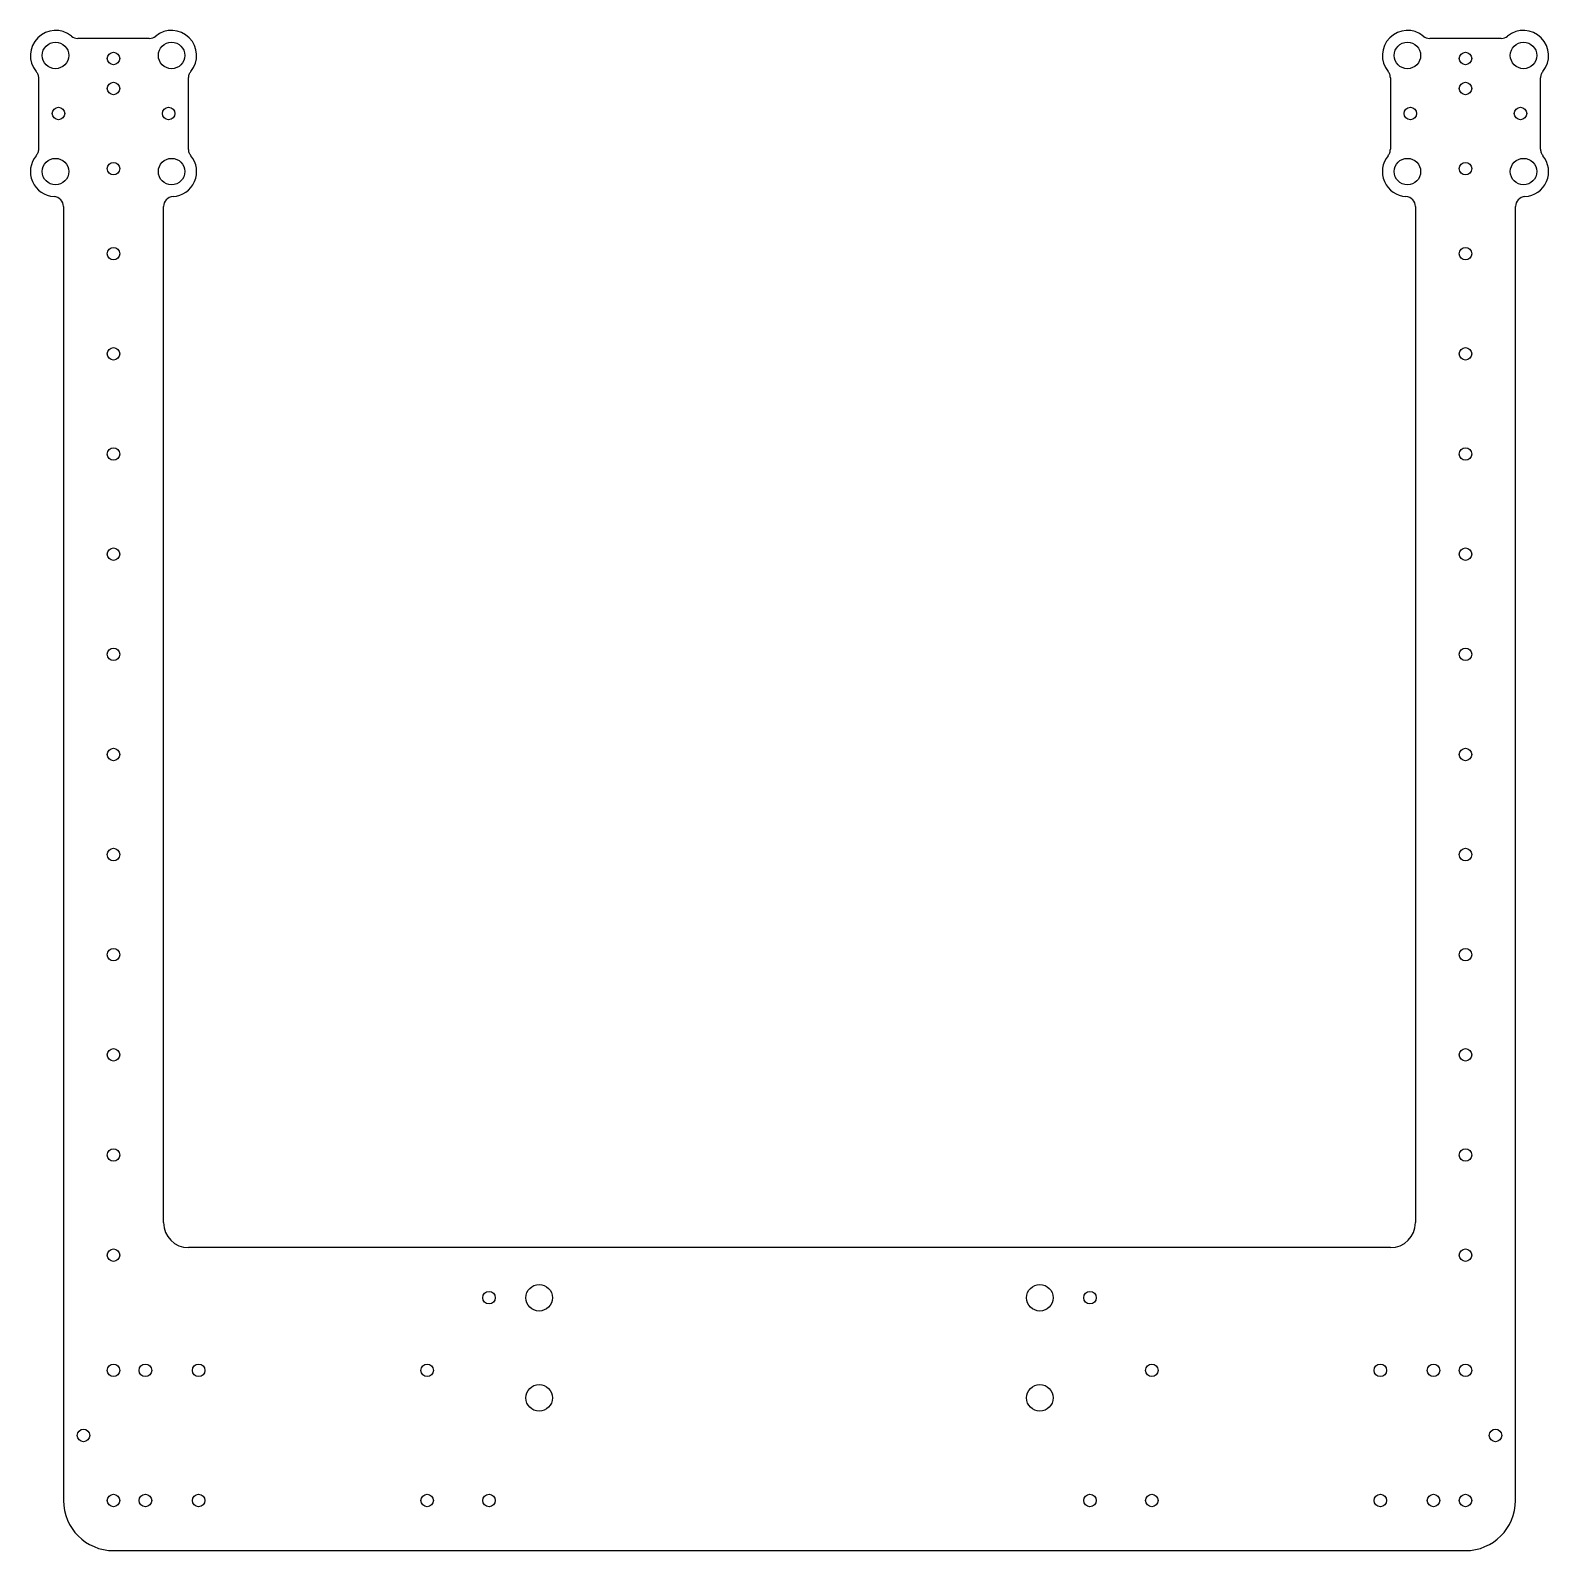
# Model space of a CAD drawing. Header units: millimetres. Extents: x -157 to 147, y 71 to 374.
import ezdxf

# ---------------------------------------------------------------- set-up
doc = ezdxf.new("R2010")
doc.units = ezdxf.units.MM
doc.layers.get('0').update_dxf_attribs({"linetype": 'CONTINUOUS'})

msp = doc.modelspace()

# ---------------------------------------------------------------- linework, layer by layer
for p, q in [((-132.85, 372.6), (-147.15, 372.6)), ((137.15, 372.6), (122.85, 372.6)), ((-155, 364.75), (-155, 350.45)), ((-125, 350.45), (-125, 364.75)), ((115, 364.75), (115, 350.45)), ((145, 350.45), (145, 364.75)), ((-150, 339.01), (-150, 80.6)), ((-130, 136.1), (-130, 339.01)), ((120, 339.01), (120, 136.1)), ((140, 80.6), (140, 339.01)), ((115, 131.1), (-125, 131.1)), ((-140, 70.6), (130, 70.6))]:
    msp.add_line(p, q)
for centre, radius in [((-151.6, 369.2), 2.65), ((-128.4, 369.2), 2.65), ((118.4, 369.2), 2.65), ((141.6, 369.2), 2.65), ((-140, 368.6), 1.25), ((130, 368.6), 1.25), ((-140, 362.6), 1.25), ((130, 362.6), 1.25), ((-151, 357.6), 1.25), ((-129, 357.6), 1.25), ((119, 357.6), 1.25), ((141, 357.6), 1.25), ((-151.6, 346), 2.65), ((-140, 346.6), 1.25), ((-128.4, 346), 2.65), ((118.4, 346), 2.65), ((130, 346.6), 1.25), ((141.6, 346), 2.65), ((-140, 329.6), 1.25), ((130, 329.6), 1.25), ((-140, 309.6), 1.25), ((130, 309.6), 1.25), ((-140, 289.6), 1.25), ((130, 289.6), 1.25), ((-140, 269.6), 1.25), ((130, 269.6), 1.25), ((-140, 249.6), 1.25), ((130, 249.6), 1.25), ((-140, 229.6), 1.25), ((130, 229.6), 1.25), ((-140, 209.6), 1.25), ((130, 209.6), 1.25), ((-140, 189.6), 1.25), ((130, 189.6), 1.25), ((-140, 169.6), 1.25), ((130, 169.6), 1.25), ((-140, 149.6), 1.25), ((130, 149.6), 1.25), ((-140, 129.6), 1.25), ((130, 129.6), 1.25), ((-65, 121.1), 1.25), ((-55, 121.1), 2.65), ((45, 121.1), 2.65), ((55, 121.1), 1.25), ((-140, 106.6), 1.25), ((-133.63, 106.6), 1.25), ((-123, 106.6), 1.25), ((-77.35, 106.6), 1.25), ((67.35, 106.6), 1.25), ((113, 106.6), 1.25), ((123.62, 106.6), 1.25), ((130, 106.6), 1.25), ((-55, 101.1), 2.65), ((45, 101.1), 2.65), ((-146, 93.6), 1.25), ((136, 93.6), 1.25), ((-140, 80.6), 1.25), ((-133.63, 80.6), 1.25), ((-123, 80.6), 1.25), ((-77.35, 80.6), 1.25), ((-65, 80.6), 1.25), ((55, 80.6), 1.25), ((67.35, 80.6), 1.25), ((113, 80.6), 1.25), ((123.62, 80.6), 1.25), ((130, 80.6), 1.25)]:
    msp.add_circle(centre, radius)
for centre, radius, start, end in [((-151.6, 369.2), 5, 50.4823, 219.5176), ((-128.4, 369.2), 5, -39.5177, 129.5177), ((118.4, 369.2), 5, 50.4823, 219.5177), ((141.6, 369.2), 5, -39.5176, 129.5177), ((-147.15, 374.6), 2, 230.4823, 270), ((-132.85, 374.6), 2, 270, 309.5177), ((122.85, 374.6), 2, 230.4823, 270), ((137.15, 374.6), 2, 270, 309.5177), ((-151.6, 346), 5, 140.4824, 266.7242), ((-128.4, 346), 5, -86.7242, 39.5177), ((118.4, 346), 5, 140.4823, 266.7242), ((141.6, 346), 5, -86.7242, 39.5176), ((-152, 339.01), 2, 0, 86.7242), ((-128, 339.01), 2, 93.2758, 180), ((118, 339.01), 2, 0, 86.7242), ((142, 339.01), 2, 93.2758, 180), ((-125, 136.1), 5, 180, 270), ((115, 136.1), 5, -90, 0), ((-140, 80.6), 10, 180, 270), ((130, 80.6), 10, -90, 0)]:
    msp.add_arc(centre, radius, start, end)
for points, knots in [([(-155.46, 366.02), (-155.31, 365.84), (-155.2, 365.64), (-155.04, 365.2), (-155, 364.98), (-155, 364.75)], [-0.1382835, -0.1382835, -0.1382835, -0.1382835, -0.0691417, -0.0691417, 0, 0, 0, 0]), ([(-125, 364.75), (-125, 364.98), (-124.96, 365.2), (-124.8, 365.64), (-124.69, 365.84), (-124.54, 366.02)], [-0.1382835, -0.1382835, -0.1382835, -0.1382835, -0.0691418, -0.0691418, 0, 0, 0, 0]), ([(115, 364.75), (115, 364.98), (114.96, 365.2), (114.8, 365.64), (114.69, 365.84), (114.54, 366.02)], [-0.1382835, -0.1382835, -0.1382835, -0.1382835, -0.0691418, -0.0691418, 0, 0, 0, 0]), ([(145.46, 366.02), (145.31, 365.84), (145.2, 365.64), (145.04, 365.2), (145, 364.98), (145, 364.75)], [-0.1382835, -0.1382835, -0.1382835, -0.1382835, -0.0691417, -0.0691417, 0, 0, 0, 0]), ([(-155, 350.45), (-155, 350.22), (-155.04, 349.99), (-155.2, 349.56), (-155.31, 349.36), (-155.46, 349.18)], [-0.1382835, -0.1382835, -0.1382835, -0.1382835, -0.0691417, -0.0691417, 0, 0, 0, 0]), ([(-124.54, 349.18), (-124.69, 349.36), (-124.8, 349.56), (-124.96, 349.99), (-125, 350.22), (-125, 350.45)], [-0.1382835, -0.1382835, -0.1382835, -0.1382835, -0.0691418, -0.0691418, 0, 0, 0, 0]), ([(114.54, 349.18), (114.69, 349.36), (114.8, 349.56), (114.96, 349.99), (115, 350.22), (115, 350.45)], [-0.1382835, -0.1382835, -0.1382835, -0.1382835, -0.0691418, -0.0691418, 0, 0, 0, 0]), ([(145, 350.45), (145, 350.22), (145.04, 349.99), (145.2, 349.56), (145.31, 349.36), (145.46, 349.18)], [-0.1382835, -0.1382835, -0.1382835, -0.1382835, -0.0691417, -0.0691417, 0, 0, 0, 0])]:
    msp.add_open_spline(points, degree=3, knots=knots)

doc.saveas('drawing.dxf')
